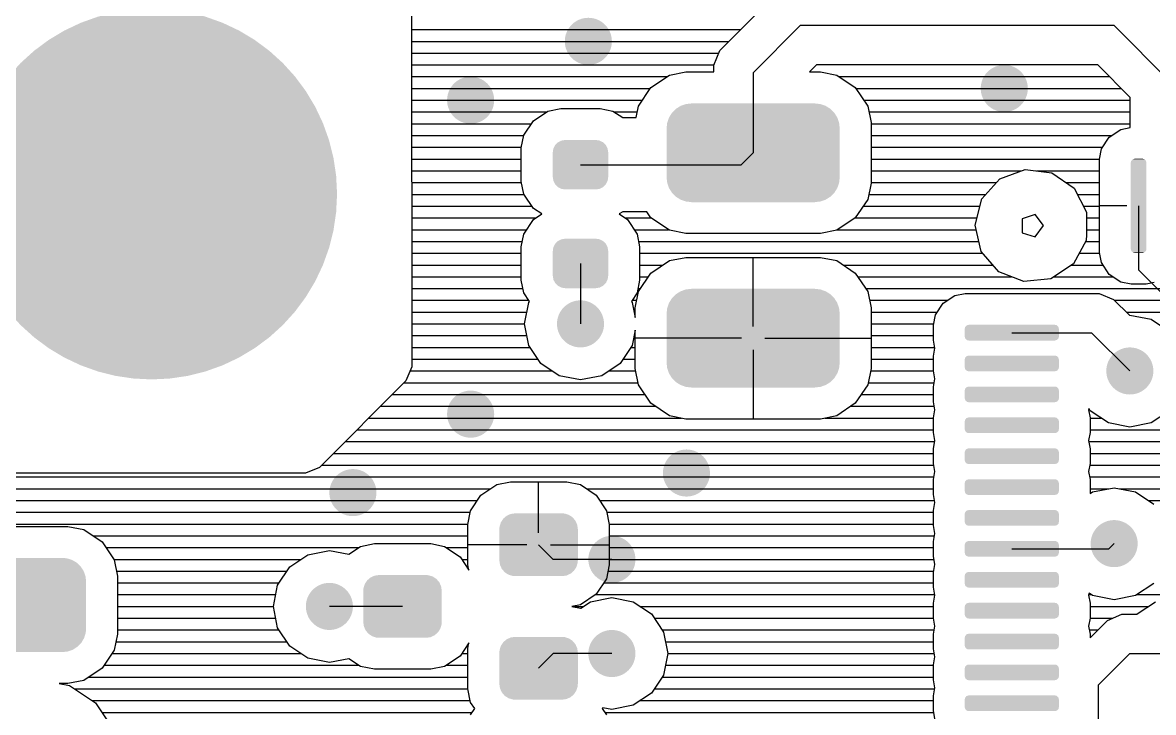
# Model space of a CAD drawing. Extents: x 295 to 953, y 10 to 290.
# Drawn here: x 515.17 to 557.26, y 231.21 to 256.88 of the extents above; entities that cross this region are included whole.
import ezdxf

# ---------------------------------------------------------------- set-up
doc = ezdxf.new("R2010")
doc.units = 0
doc.header["$LTSCALE"] = 5
doc.header["$MEASUREMENT"] = 0
doc.layers.get('0').update_dxf_attribs({"linetype": 'CONTINUOUS', "lineweight": 25})
doc.layers.add('DV-PEI-A6_TOP', color=5, linetype='CONTINUOUS')

msp = doc.modelspace()

# ---------------------------------------------------------------- linework, layer by layer
for points, const_width in [([(516.525, 250.497, 1), (523.424, 250.497, 1)], 6.899), ([(535.789, 256.181, 1), (536.665, 256.181, 1)], 0.876), ([(551.27, 254.428, 1), (552.147, 254.428, 1)], 0.876), ([(531.407, 253.99, 1), (532.284, 253.99, 1)], 0.876), ([(535.497, 245.665, 1), (536.373, 245.665, 1)], 0.876), ([(555.944, 243.913, 1), (556.82, 243.913, 1)], 0.876), ([(531.407, 242.306, 1), (532.284, 242.306, 1)], 0.876), ([(539.44, 240.115, 1), (540.316, 240.115, 1)], 0.876), ([(527.026, 239.385, 1), (527.902, 239.385, 1)], 0.876), ([(555.36, 237.487, 1), (556.236, 237.487, 1)], 0.876), ([(536.665, 236.902, 1), (537.542, 236.902, 1)], 0.876), ([(526.15, 235.15, 1), (527.026, 235.15, 1)], 0.876), ([(536.665, 233.397, 1), (537.542, 233.397, 1)], 0.876)]:
    msp.add_lwpolyline(points, format="xyb", close=True, dxfattribs=dict(const_width=const_width))
for points in [[(539.668, 253.781), (539.857, 253.846), (545.056, 253.781), (544.864, 253.846)], [(539.857, 253.846), (539.868, 253.847), (544.864, 253.846), (544.86, 253.847)], [(539.868, 253.847), (540.062, 253.869), (544.86, 253.847), (544.66, 253.869)], [(540.062, 253.869), (540.062, 253.873), (544.66, 253.869), (544.66, 253.873)], [(539.233, 253.351), (539.339, 253.521), (545.49, 253.351), (545.382, 253.521)], [(539.339, 253.521), (539.344, 253.526), (545.382, 253.521), (545.379, 253.526)], [(539.344, 253.526), (539.486, 253.668), (545.379, 253.526), (545.236, 253.668)], [(539.486, 253.668), (539.492, 253.672), (545.236, 253.668), (545.232, 253.672)], [(539.492, 253.672), (539.661, 253.778), (545.232, 253.672), (545.06, 253.778)], [(539.661, 253.778), (539.668, 253.781), (545.06, 253.778), (545.056, 253.781)], [(539.139, 252.95), (539.162, 253.15), (545.583, 252.95), (545.56, 253.15)], [(539.162, 253.15), (539.164, 253.156), (545.56, 253.15), (545.559, 253.156)], [(539.164, 253.156), (539.229, 253.346), (545.559, 253.156), (545.492, 253.346)], [(539.229, 253.346), (539.233, 253.351), (545.492, 253.346), (545.49, 253.351)], [(539.142, 252.877), (539.139, 252.95), (545.58, 252.877), (545.583, 252.95)], [(539.142, 251.189), (539.142, 252.877), (545.58, 251.189), (545.58, 252.877)], [(534.904, 252.051), (534.922, 252.18), (536.966, 252.051), (536.945, 252.18)], [(534.922, 252.18), (534.929, 252.195), (536.945, 252.18), (536.943, 252.195)], [(534.929, 252.195), (534.985, 252.312), (536.943, 252.195), (536.882, 252.312)], [(534.985, 252.312), (534.997, 252.324), (536.882, 252.312), (536.876, 252.324)], [(534.997, 252.324), (535.087, 252.417), (536.876, 252.324), (536.78, 252.417)], [(535.087, 252.417), (535.104, 252.426), (536.78, 252.417), (536.771, 252.426)], [(535.104, 252.426), (535.216, 252.485), (536.771, 252.426), (536.649, 252.485)], [(535.216, 252.485), (535.243, 252.49), (536.649, 252.485), (536.64, 252.49)], [(535.243, 252.49), (535.36, 252.509), (536.64, 252.49), (536.51, 252.509)], [(534.901, 251.128), (534.901, 252.051), (536.969, 251.128), (536.969, 252.051)], [(556.417, 251.665), (556.431, 251.727), (557.001, 251.665), (556.983, 251.727)], [(556.431, 251.727), (556.445, 251.744), (556.983, 251.727), (556.978, 251.744)], [(556.445, 251.744), (556.485, 251.788), (556.978, 251.744), (556.927, 251.788)], [(556.485, 251.788), (556.516, 251.798), (556.927, 251.788), (556.917, 251.798)], [(556.516, 251.798), (556.563, 251.811), (556.917, 251.798), (556.855, 251.811)], [(556.417, 248.452), (556.417, 251.665), (557.001, 248.452), (557.001, 251.665)], [(534.925, 250.998), (534.904, 251.128), (536.947, 250.998), (536.966, 251.128)], [(534.927, 250.984), (534.925, 250.998), (536.94, 250.984), (536.947, 250.998)], [(534.988, 250.867), (534.927, 250.984), (536.884, 250.867), (536.94, 250.984)], [(534.994, 250.854), (534.988, 250.867), (536.873, 250.854), (536.884, 250.867)], [(535.09, 250.761), (534.994, 250.854), (536.783, 250.761), (536.873, 250.854)], [(539.139, 251.116), (539.142, 251.189), (545.583, 251.116), (545.58, 251.189)], [(539.162, 250.916), (539.139, 251.116), (545.561, 250.916), (545.583, 251.116)], [(539.163, 250.91), (539.162, 250.916), (545.559, 250.91), (545.561, 250.916)], [(539.23, 250.72), (539.163, 250.91), (545.493, 250.72), (545.559, 250.91)], [(535.099, 250.752), (535.09, 250.761), (536.766, 250.752), (536.783, 250.761)], [(535.221, 250.693), (535.099, 250.752), (536.654, 250.693), (536.766, 250.752)], [(535.23, 250.689), (535.221, 250.693), (536.626, 250.689), (536.654, 250.693)], [(535.36, 250.669), (535.23, 250.689), (536.51, 250.669), (536.626, 250.689)], [(539.232, 250.715), (539.23, 250.72), (545.489, 250.715), (545.493, 250.72)], [(539.34, 250.545), (539.232, 250.715), (545.383, 250.545), (545.489, 250.715)], [(539.343, 250.54), (539.34, 250.545), (545.378, 250.54), (545.383, 250.545)], [(539.487, 250.398), (539.343, 250.54), (545.237, 250.398), (545.378, 250.54)], [(539.49, 250.395), (539.487, 250.398), (545.231, 250.395), (545.237, 250.398)], [(539.662, 250.288), (539.49, 250.395), (545.061, 250.288), (545.231, 250.395)], [(539.666, 250.286), (539.662, 250.288), (545.054, 250.286), (545.061, 250.288)], [(539.859, 250.22), (539.666, 250.286), (544.866, 250.22), (545.054, 250.286)], [(539.862, 250.219), (539.859, 250.22), (544.854, 250.219), (544.866, 250.22)], [(540.062, 250.198), (539.862, 250.219), (544.66, 250.198), (544.854, 250.219)], [(540.062, 250.193), (540.062, 250.198), (544.66, 250.193), (544.66, 250.198)], [(535.087, 248.742), (535.104, 248.751), (536.78, 248.742), (536.771, 248.751)], [(535.104, 248.751), (535.216, 248.811), (536.771, 248.751), (536.649, 248.811)], [(535.216, 248.811), (535.243, 248.815), (536.649, 248.811), (536.64, 248.815)], [(535.243, 248.815), (535.36, 248.835), (536.64, 248.815), (536.51, 248.835)], [(534.901, 247.453), (534.901, 248.376), (536.969, 247.453), (536.969, 248.376)], [(534.904, 248.376), (534.922, 248.506), (536.966, 248.376), (536.945, 248.506)], [(534.922, 248.506), (534.929, 248.52), (536.945, 248.506), (536.943, 248.52)], [(534.929, 248.52), (534.985, 248.637), (536.943, 248.52), (536.882, 248.637)], [(534.985, 248.637), (534.997, 248.65), (536.882, 248.637), (536.876, 248.65)], [(534.997, 248.65), (535.087, 248.742), (536.876, 248.65), (536.78, 248.742)], [(556.435, 248.39), (556.417, 248.452), (556.988, 248.39), (557.001, 248.452)], [(556.44, 248.374), (556.435, 248.39), (556.973, 248.374), (556.988, 248.39)], [(556.491, 248.329), (556.44, 248.374), (556.934, 248.329), (556.973, 248.374)], [(556.501, 248.32), (556.491, 248.329), (556.902, 248.32), (556.934, 248.329)], [(556.563, 248.306), (556.501, 248.32), (556.855, 248.306), (556.902, 248.32)], [(534.925, 247.324), (534.904, 247.453), (536.947, 247.324), (536.966, 247.453)], [(534.927, 247.309), (534.925, 247.324), (536.94, 247.309), (536.947, 247.324)], [(534.988, 247.192), (534.927, 247.309), (536.884, 247.192), (536.94, 247.309)], [(534.994, 247.179), (534.988, 247.192), (536.873, 247.179), (536.884, 247.192)], [(535.09, 247.087), (534.994, 247.179), (536.783, 247.087), (536.873, 247.179)], [(535.099, 247.078), (535.09, 247.087), (536.766, 247.078), (536.783, 247.087)], [(535.221, 247.019), (535.099, 247.078), (536.654, 247.019), (536.766, 247.078)], [(535.23, 247.014), (535.221, 247.019), (536.626, 247.014), (536.654, 247.019)], [(535.36, 246.994), (535.23, 247.014), (536.51, 246.994), (536.626, 247.014)], [(539.344, 246.627), (539.486, 246.768), (545.379, 246.627), (545.236, 246.768)], [(539.486, 246.768), (539.492, 246.772), (545.236, 246.768), (545.232, 246.772)], [(539.492, 246.772), (539.661, 246.879), (545.232, 246.772), (545.06, 246.879)], [(539.661, 246.879), (539.668, 246.881), (545.06, 246.879), (545.056, 246.881)], [(539.668, 246.881), (539.857, 246.947), (545.056, 246.881), (544.864, 246.947)], [(539.857, 246.947), (539.868, 246.948), (544.864, 246.947), (544.86, 246.948)], [(539.868, 246.948), (540.062, 246.969), (544.86, 246.948), (544.66, 246.969)], [(540.062, 246.969), (540.062, 246.974), (544.66, 246.969), (544.66, 246.974)], [(539.139, 246.051), (539.162, 246.251), (545.583, 246.051), (545.56, 246.251)], [(539.162, 246.251), (539.164, 246.257), (545.56, 246.251), (545.559, 246.257)], [(539.164, 246.257), (539.229, 246.446), (545.559, 246.257), (545.492, 246.446)], [(539.229, 246.446), (539.233, 246.452), (545.492, 246.446), (545.49, 246.452)], [(539.233, 246.452), (539.339, 246.622), (545.49, 246.452), (545.382, 246.622)], [(539.339, 246.622), (539.344, 246.627), (545.382, 246.622), (545.379, 246.627)], [(539.142, 245.978), (539.139, 246.051), (545.58, 245.978), (545.583, 246.051)], [(539.142, 244.29), (539.142, 245.978), (545.58, 244.29), (545.58, 245.978)], [(550.236, 245.484), (550.25, 245.546), (553.741, 245.484), (553.723, 245.546)], [(550.236, 245.192), (550.236, 245.484), (553.741, 245.192), (553.741, 245.484)], [(550.25, 245.546), (550.265, 245.563), (553.723, 245.546), (553.718, 245.563)], [(550.265, 245.563), (550.304, 245.607), (553.718, 245.563), (553.668, 245.607)], [(550.304, 245.607), (550.335, 245.617), (553.668, 245.607), (553.657, 245.617)], [(550.335, 245.617), (550.382, 245.63), (553.657, 245.617), (553.595, 245.63)], [(550.254, 245.131), (550.236, 245.192), (553.728, 245.131), (553.741, 245.192)], [(550.259, 245.114), (550.254, 245.131), (553.713, 245.114), (553.728, 245.131)], [(550.31, 245.069), (550.259, 245.114), (553.674, 245.069), (553.713, 245.114)], [(550.321, 245.06), (550.31, 245.069), (553.642, 245.06), (553.674, 245.069)], [(550.382, 245.046), (550.321, 245.06), (553.595, 245.046), (553.642, 245.06)], [(539.139, 244.217), (539.142, 244.29), (545.583, 244.217), (545.58, 244.29)], [(539.162, 244.017), (539.139, 244.217), (545.561, 244.017), (545.583, 244.217)], [(550.236, 244.339), (550.25, 244.401), (553.741, 244.339), (553.723, 244.401)], [(550.236, 244.047), (550.236, 244.339), (553.741, 244.047), (553.741, 244.339)], [(550.25, 244.401), (550.265, 244.418), (553.723, 244.401), (553.718, 244.418)], [(550.265, 244.418), (550.304, 244.462), (553.718, 244.418), (553.668, 244.462)], [(550.304, 244.462), (550.335, 244.472), (553.668, 244.462), (553.657, 244.472)], [(550.335, 244.472), (550.382, 244.485), (553.657, 244.472), (553.595, 244.485)], [(539.163, 244.011), (539.162, 244.017), (545.559, 244.011), (545.561, 244.017)], [(539.23, 243.821), (539.163, 244.011), (545.493, 243.821), (545.559, 244.011)], [(539.232, 243.816), (539.23, 243.821), (545.489, 243.816), (545.493, 243.821)], [(539.34, 243.646), (539.232, 243.816), (545.383, 243.646), (545.489, 243.816)], [(550.254, 243.986), (550.236, 244.047), (553.728, 243.986), (553.741, 244.047)], [(550.259, 243.969), (550.254, 243.986), (553.713, 243.969), (553.728, 243.986)], [(550.31, 243.924), (550.259, 243.969), (553.674, 243.924), (553.713, 243.969)], [(550.321, 243.915), (550.31, 243.924), (553.642, 243.915), (553.674, 243.924)], [(550.382, 243.901), (550.321, 243.915), (553.595, 243.901), (553.642, 243.915)], [(539.343, 243.641), (539.34, 243.646), (545.378, 243.641), (545.383, 243.646)], [(539.487, 243.499), (539.343, 243.641), (545.237, 243.499), (545.378, 243.641)], [(539.49, 243.495), (539.487, 243.499), (545.231, 243.495), (545.237, 243.499)], [(539.662, 243.389), (539.49, 243.495), (545.061, 243.389), (545.231, 243.495)], [(539.666, 243.386), (539.662, 243.389), (545.054, 243.386), (545.061, 243.389)], [(539.859, 243.321), (539.666, 243.386), (544.866, 243.321), (545.054, 243.386)], [(539.862, 243.32), (539.859, 243.321), (544.854, 243.32), (544.866, 243.321)], [(540.062, 243.298), (539.862, 243.32), (544.66, 243.298), (544.854, 243.32)], [(540.062, 243.294), (540.062, 243.298), (544.66, 243.294), (544.66, 243.298)], [(550.265, 243.267), (550.304, 243.312), (553.718, 243.267), (553.668, 243.312)], [(550.304, 243.312), (550.335, 243.321), (553.668, 243.312), (553.657, 243.321)], [(550.335, 243.321), (550.382, 243.334), (553.657, 243.321), (553.595, 243.334)], [(550.236, 243.188), (550.25, 243.25), (553.741, 243.188), (553.723, 243.25)], [(550.236, 242.896), (550.236, 243.188), (553.741, 242.896), (553.741, 243.188)], [(550.254, 242.835), (550.236, 242.896), (553.728, 242.835), (553.741, 242.896)], [(550.25, 243.25), (550.265, 243.267), (553.723, 243.25), (553.718, 243.267)], [(550.259, 242.818), (550.254, 242.835), (553.713, 242.818), (553.728, 242.835)], [(550.31, 242.773), (550.259, 242.818), (553.674, 242.773), (553.713, 242.818)], [(550.321, 242.764), (550.31, 242.773), (553.642, 242.764), (553.674, 242.773)], [(550.382, 242.75), (550.321, 242.764), (553.595, 242.75), (553.642, 242.764)], [(550.236, 242.038), (550.25, 242.099), (553.741, 242.038), (553.723, 242.099)], [(550.236, 241.745), (550.236, 242.038), (553.741, 241.745), (553.741, 242.038)], [(550.25, 242.099), (550.265, 242.116), (553.723, 242.099), (553.718, 242.116)], [(550.265, 242.116), (550.304, 242.161), (553.718, 242.116), (553.668, 242.161)], [(550.304, 242.161), (550.335, 242.17), (553.668, 242.161), (553.657, 242.17)], [(550.335, 242.17), (550.382, 242.184), (553.657, 242.17), (553.595, 242.184)], [(550.254, 241.684), (550.236, 241.745), (553.728, 241.684), (553.741, 241.745)], [(550.259, 241.667), (550.254, 241.684), (553.713, 241.667), (553.728, 241.684)], [(550.31, 241.622), (550.259, 241.667), (553.674, 241.622), (553.713, 241.667)], [(550.321, 241.613), (550.31, 241.622), (553.642, 241.613), (553.674, 241.622)], [(550.382, 241.599), (550.321, 241.613), (553.595, 241.599), (553.642, 241.613)], [(550.236, 240.887), (550.25, 240.948), (553.741, 240.887), (553.723, 240.948)], [(550.236, 240.595), (550.236, 240.887), (553.741, 240.595), (553.741, 240.887)], [(550.25, 240.948), (550.265, 240.965), (553.723, 240.948), (553.718, 240.965)], [(550.265, 240.965), (550.304, 241.01), (553.718, 240.965), (553.668, 241.01)], [(550.304, 241.01), (550.335, 241.019), (553.668, 241.01), (553.657, 241.019)], [(550.335, 241.019), (550.382, 241.033), (553.657, 241.019), (553.595, 241.033)], [(550.254, 240.533), (550.236, 240.595), (553.728, 240.533), (553.741, 240.595)], [(550.259, 240.516), (550.254, 240.533), (553.713, 240.516), (553.728, 240.533)], [(550.31, 240.471), (550.259, 240.516), (553.674, 240.471), (553.713, 240.516)], [(550.321, 240.462), (550.31, 240.471), (553.642, 240.462), (553.674, 240.471)], [(550.382, 240.448), (550.321, 240.462), (553.595, 240.448), (553.642, 240.462)], [(550.236, 239.736), (550.25, 239.797), (553.741, 239.736), (553.723, 239.797)], [(550.236, 239.444), (550.236, 239.736), (553.741, 239.444), (553.741, 239.736)], [(550.25, 239.797), (550.265, 239.814), (553.723, 239.797), (553.718, 239.814)], [(550.265, 239.814), (550.304, 239.859), (553.718, 239.814), (553.668, 239.859)], [(550.304, 239.859), (550.335, 239.868), (553.668, 239.859), (553.657, 239.868)], [(550.335, 239.868), (550.382, 239.882), (553.657, 239.868), (553.595, 239.882)], [(550.254, 239.382), (550.236, 239.444), (553.728, 239.382), (553.741, 239.444)], [(550.259, 239.365), (550.254, 239.382), (553.713, 239.365), (553.728, 239.382)], [(550.31, 239.321), (550.259, 239.365), (553.674, 239.321), (553.713, 239.365)], [(550.321, 239.311), (550.31, 239.321), (553.642, 239.311), (553.674, 239.321)], [(550.382, 239.298), (550.321, 239.311), (553.595, 239.298), (553.642, 239.311)], [(550.236, 238.591), (550.25, 238.652), (553.741, 238.591), (553.723, 238.652)], [(550.25, 238.652), (550.265, 238.669), (553.723, 238.652), (553.718, 238.669)], [(550.265, 238.669), (550.304, 238.714), (553.718, 238.669), (553.668, 238.714)], [(550.304, 238.714), (550.335, 238.723), (553.668, 238.714), (553.657, 238.723)], [(550.335, 238.723), (550.382, 238.737), (553.657, 238.723), (553.595, 238.737)], [(532.944, 238.193), (532.97, 238.278), (535.812, 238.193), (535.774, 238.278)], [(532.97, 238.278), (533.013, 238.343), (535.774, 238.278), (535.744, 238.343)], [(533.013, 238.343), (533.06, 238.416), (535.744, 238.343), (535.682, 238.416)], [(533.06, 238.416), (533.122, 238.469), (535.682, 238.416), (535.637, 238.469)], [(533.122, 238.469), (533.185, 238.523), (535.637, 238.469), (535.554, 238.523)], [(533.185, 238.523), (533.265, 238.559), (535.554, 238.523), (535.499, 238.559)], [(533.265, 238.559), (533.336, 238.591), (535.499, 238.559), (535.395, 238.591)], [(533.336, 238.591), (533.449, 238.607), (535.395, 238.591), (535.342, 238.607)], [(533.449, 238.607), (533.499, 238.614), (535.342, 238.607), (535.251, 238.614)], [(550.236, 238.299), (550.236, 238.591), (553.741, 238.299), (553.741, 238.591)], [(550.254, 238.237), (550.236, 238.299), (553.728, 238.237), (553.741, 238.299)], [(550.259, 238.22), (550.254, 238.237), (553.713, 238.22), (553.728, 238.237)], [(532.915, 238.03), (532.922, 238.12), (535.836, 238.03), (535.823, 238.12)], [(532.915, 236.862), (532.915, 238.03), (535.836, 236.862), (535.836, 238.03)], [(532.922, 238.12), (532.944, 238.193), (535.823, 238.12), (535.812, 238.193)], [(550.31, 238.175), (550.259, 238.22), (553.674, 238.175), (553.713, 238.22)], [(550.321, 238.166), (550.31, 238.175), (553.642, 238.166), (553.674, 238.175)], [(550.382, 238.153), (550.321, 238.166), (553.595, 238.153), (553.642, 238.166)], [(550.236, 237.44), (550.25, 237.501), (553.741, 237.44), (553.723, 237.501)], [(550.236, 237.148), (550.236, 237.44), (553.741, 237.148), (553.741, 237.44)], [(550.25, 237.501), (550.265, 237.518), (553.723, 237.501), (553.718, 237.518)], [(550.265, 237.518), (550.304, 237.563), (553.718, 237.518), (553.668, 237.563)], [(550.304, 237.563), (550.335, 237.572), (553.668, 237.563), (553.657, 237.572)], [(550.335, 237.572), (550.382, 237.586), (553.657, 237.572), (553.595, 237.586)], [(550.254, 237.086), (550.236, 237.148), (553.728, 237.086), (553.741, 237.148)], [(550.259, 237.069), (550.254, 237.086), (553.713, 237.069), (553.728, 237.086)], [(550.31, 237.025), (550.259, 237.069), (553.674, 237.025), (553.713, 237.069)], [(550.321, 237.015), (550.31, 237.025), (553.642, 237.015), (553.674, 237.025)], [(550.382, 237.002), (550.321, 237.015), (553.595, 237.002), (553.642, 237.015)], [(514.124, 236.469), (514.204, 236.607), (517.441, 236.469), (517.351, 236.607)], [(514.204, 236.607), (514.235, 236.639), (517.351, 236.607), (517.33, 236.639)], [(514.235, 236.639), (514.344, 236.753), (517.33, 236.639), (517.211, 236.753)], [(514.344, 236.753), (514.383, 236.778), (517.211, 236.753), (517.184, 236.778)], [(514.383, 236.778), (514.513, 236.863), (517.184, 236.778), (517.04, 236.863)], [(514.513, 236.863), (514.561, 236.88), (517.04, 236.863), (517.01, 236.88)], [(514.561, 236.88), (514.703, 236.932), (517.01, 236.88), (516.844, 236.932)], [(514.703, 236.932), (514.776, 236.94), (516.844, 236.932), (516.817, 236.94)], [(514.776, 236.94), (514.904, 236.955), (516.817, 236.94), (516.656, 236.955)], [(532.928, 236.771), (532.915, 236.862), (535.829, 236.771), (535.836, 236.862)], [(532.938, 236.698), (532.928, 236.771), (535.806, 236.698), (535.829, 236.771)], [(532.976, 236.613), (532.938, 236.698), (535.78, 236.613), (535.806, 236.698)], [(533.006, 236.548), (532.976, 236.613), (535.738, 236.548), (535.78, 236.613)], [(533.068, 236.476), (533.006, 236.548), (535.69, 236.476), (535.738, 236.548)], [(514.027, 236.079), (514.042, 236.239), (517.533, 236.079), (517.514, 236.239)], [(514.042, 236.239), (514.055, 236.279), (517.514, 236.239), (517.509, 236.279)], [(514.055, 236.279), (514.102, 236.432), (517.509, 236.279), (517.454, 236.432)], [(514.102, 236.432), (514.124, 236.469), (517.454, 236.432), (517.441, 236.469)], [(527.948, 236.047), (527.995, 236.12), (530.679, 236.047), (530.617, 236.12)], [(527.995, 236.12), (528.057, 236.173), (530.617, 236.12), (530.572, 236.173)], [(528.057, 236.173), (528.12, 236.227), (530.572, 236.173), (530.489, 236.227)], [(528.12, 236.227), (528.2, 236.263), (530.489, 236.227), (530.434, 236.263)], [(528.2, 236.263), (528.271, 236.295), (530.434, 236.263), (530.33, 236.295)], [(528.271, 236.295), (528.384, 236.311), (530.33, 236.295), (530.277, 236.311)], [(528.384, 236.311), (528.434, 236.318), (530.277, 236.311), (530.186, 236.318)], [(533.113, 236.423), (533.068, 236.476), (535.628, 236.423), (535.69, 236.476)], [(533.196, 236.368), (533.113, 236.423), (535.565, 236.368), (535.628, 236.423)], [(533.251, 236.333), (533.196, 236.368), (535.485, 236.333), (535.565, 236.368)], [(533.355, 236.301), (533.251, 236.333), (535.415, 236.301), (535.485, 236.333)], [(533.408, 236.284), (533.355, 236.301), (535.301, 236.284), (535.415, 236.301)], [(533.499, 236.277), (533.408, 236.284), (535.251, 236.277), (535.301, 236.284)], [(550.236, 236.289), (550.25, 236.351), (553.741, 236.289), (553.723, 236.351)], [(550.236, 235.997), (550.236, 236.289), (553.741, 235.997), (553.741, 236.289)], [(550.25, 236.351), (550.265, 236.368), (553.723, 236.351), (553.718, 236.368)], [(550.265, 236.368), (550.304, 236.412), (553.718, 236.368), (553.668, 236.412)], [(550.304, 236.412), (550.335, 236.421), (553.668, 236.412), (553.657, 236.421)], [(550.335, 236.421), (550.382, 236.435), (553.657, 236.421), (553.595, 236.435)], [(514.027, 234.326), (514.027, 236.079), (517.533, 234.326), (517.533, 236.079)], [(527.85, 235.734), (527.857, 235.824), (530.771, 235.734), (530.758, 235.824)], [(527.85, 234.566), (527.85, 235.734), (530.771, 234.566), (530.771, 235.734)], [(527.857, 235.824), (527.879, 235.897), (530.758, 235.824), (530.747, 235.897)], [(527.879, 235.897), (527.905, 235.982), (530.747, 235.897), (530.709, 235.982)], [(527.905, 235.982), (527.948, 236.047), (530.709, 235.982), (530.679, 236.047)], [(550.254, 235.935), (550.236, 235.997), (553.728, 235.935), (553.741, 235.997)], [(550.259, 235.918), (550.254, 235.935), (553.713, 235.918), (553.728, 235.935)], [(550.31, 235.874), (550.259, 235.918), (553.674, 235.874), (553.713, 235.918)], [(550.321, 235.864), (550.31, 235.874), (553.642, 235.864), (553.674, 235.874)], [(550.382, 235.851), (550.321, 235.864), (553.595, 235.851), (553.642, 235.864)], [(550.335, 235.271), (550.382, 235.284), (553.657, 235.271), (553.595, 235.284)], [(550.236, 235.138), (550.25, 235.2), (553.741, 235.138), (553.723, 235.2)], [(550.236, 234.846), (550.236, 235.138), (553.741, 234.846), (553.741, 235.138)], [(550.25, 235.2), (550.265, 235.217), (553.723, 235.2), (553.718, 235.217)], [(550.265, 235.217), (550.304, 235.261), (553.718, 235.217), (553.668, 235.261)], [(550.304, 235.261), (550.335, 235.271), (553.668, 235.261), (553.657, 235.271)], [(527.863, 234.475), (527.85, 234.566), (530.764, 234.475), (530.771, 234.566)], [(527.873, 234.402), (527.863, 234.475), (530.741, 234.402), (530.764, 234.475)], [(550.254, 234.784), (550.236, 234.846), (553.728, 234.784), (553.741, 234.846)], [(550.259, 234.768), (550.254, 234.784), (553.713, 234.768), (553.728, 234.784)], [(550.31, 234.723), (550.259, 234.768), (553.674, 234.723), (553.713, 234.768)], [(550.321, 234.714), (550.31, 234.723), (553.642, 234.714), (553.674, 234.723)], [(550.382, 234.7), (550.321, 234.714), (553.595, 234.7), (553.642, 234.714)], [(514.046, 234.165), (514.027, 234.326), (517.518, 234.165), (517.533, 234.326)], [(514.051, 234.125), (514.046, 234.165), (517.505, 234.125), (517.518, 234.165)], [(514.106, 233.972), (514.051, 234.125), (517.458, 233.972), (517.505, 234.125)], [(527.911, 234.318), (527.873, 234.402), (530.715, 234.318), (530.741, 234.402)], [(527.941, 234.252), (527.911, 234.318), (530.673, 234.252), (530.715, 234.318)], [(528.003, 234.18), (527.941, 234.252), (530.625, 234.18), (530.673, 234.252)], [(528.048, 234.127), (528.003, 234.18), (530.563, 234.127), (530.625, 234.18)], [(528.131, 234.073), (528.048, 234.127), (530.5, 234.073), (530.563, 234.127)], [(528.186, 234.037), (528.131, 234.073), (530.42, 234.037), (530.5, 234.073)], [(528.29, 234.005), (528.186, 234.037), (530.35, 234.005), (530.42, 234.037)], [(533.449, 234.009), (533.499, 234.016), (535.342, 234.009), (535.251, 234.016)], [(550.236, 233.987), (550.25, 234.049), (553.741, 233.987), (553.723, 234.049)], [(550.25, 234.049), (550.265, 234.066), (553.723, 234.049), (553.718, 234.066)], [(550.265, 234.066), (550.304, 234.11), (553.718, 234.066), (553.668, 234.11)], [(550.304, 234.11), (550.335, 234.12), (553.668, 234.11), (553.657, 234.12)], [(550.335, 234.12), (550.382, 234.133), (553.657, 234.12), (553.595, 234.133)], [(514.119, 233.935), (514.106, 233.972), (517.436, 233.935), (517.458, 233.972)], [(514.209, 233.798), (514.119, 233.935), (517.356, 233.798), (517.436, 233.935)], [(514.23, 233.766), (514.209, 233.798), (517.325, 233.766), (517.356, 233.798)], [(514.349, 233.652), (514.23, 233.766), (517.216, 233.652), (517.325, 233.766)], [(514.376, 233.627), (514.349, 233.652), (517.177, 233.627), (517.216, 233.652)], [(514.52, 233.542), (514.376, 233.627), (517.047, 233.542), (517.177, 233.627)], [(528.343, 233.988), (528.29, 234.005), (530.236, 233.988), (530.35, 234.005)], [(528.434, 233.981), (528.343, 233.988), (530.186, 233.981), (530.236, 233.988)], [(532.922, 233.523), (532.944, 233.595), (535.823, 233.523), (535.812, 233.595)], [(532.944, 233.595), (532.97, 233.68), (535.812, 233.595), (535.774, 233.68)], [(532.97, 233.68), (533.013, 233.746), (535.774, 233.68), (535.744, 233.746)], [(533.013, 233.746), (533.06, 233.818), (535.744, 233.746), (535.682, 233.818)], [(533.06, 233.818), (533.122, 233.871), (535.682, 233.818), (535.637, 233.871)], [(533.122, 233.871), (533.185, 233.925), (535.637, 233.871), (535.554, 233.925)], [(533.185, 233.925), (533.265, 233.961), (535.554, 233.925), (535.499, 233.961)], [(533.265, 233.961), (533.336, 233.993), (535.499, 233.961), (535.395, 233.993)], [(533.336, 233.993), (533.449, 234.009), (535.395, 233.993), (535.342, 234.009)], [(550.236, 233.695), (550.236, 233.987), (553.741, 233.695), (553.741, 233.987)], [(550.254, 233.634), (550.236, 233.695), (553.728, 233.634), (553.741, 233.695)], [(550.259, 233.617), (550.254, 233.634), (553.713, 233.617), (553.728, 233.634)], [(550.31, 233.572), (550.259, 233.617), (553.674, 233.572), (553.713, 233.617)], [(514.55, 233.524), (514.52, 233.542), (516.999, 233.524), (517.047, 233.542)], [(514.716, 233.473), (514.55, 233.524), (516.857, 233.473), (516.999, 233.524)], [(514.743, 233.465), (514.716, 233.473), (516.784, 233.465), (516.857, 233.473)], [(514.904, 233.45), (514.743, 233.465), (516.656, 233.45), (516.784, 233.465)], [(532.915, 233.432), (532.922, 233.523), (535.836, 233.432), (535.823, 233.523)], [(532.915, 232.264), (532.915, 233.432), (535.836, 232.264), (535.836, 233.432)], [(550.321, 233.563), (550.31, 233.572), (553.642, 233.563), (553.674, 233.572)], [(550.382, 233.549), (550.321, 233.563), (553.595, 233.549), (553.642, 233.563)], [(550.236, 232.842), (550.25, 232.904), (553.741, 232.842), (553.723, 232.904)], [(550.236, 232.55), (550.236, 232.842), (553.741, 232.55), (553.741, 232.842)], [(550.25, 232.904), (550.265, 232.921), (553.723, 232.904), (553.718, 232.921)], [(550.265, 232.921), (550.304, 232.965), (553.718, 232.921), (553.668, 232.965)], [(550.304, 232.965), (550.335, 232.975), (553.668, 232.965), (553.657, 232.975)], [(550.335, 232.975), (550.382, 232.988), (553.657, 232.975), (553.595, 232.988)], [(550.254, 232.488), (550.236, 232.55), (553.728, 232.488), (553.741, 232.55)], [(550.259, 232.472), (550.254, 232.488), (553.713, 232.472), (553.728, 232.488)], [(550.31, 232.427), (550.259, 232.472), (553.674, 232.427), (553.713, 232.472)], [(550.321, 232.418), (550.31, 232.427), (553.642, 232.418), (553.674, 232.427)], [(550.382, 232.404), (550.321, 232.418), (553.595, 232.404), (553.642, 232.418)], [(532.928, 232.173), (532.915, 232.264), (535.829, 232.173), (535.836, 232.264)], [(532.938, 232.101), (532.928, 232.173), (535.806, 232.101), (535.829, 232.173)], [(532.976, 232.016), (532.938, 232.101), (535.78, 232.016), (535.806, 232.101)], [(533.006, 231.95), (532.976, 232.016), (535.738, 231.95), (535.78, 232.016)], [(533.068, 231.878), (533.006, 231.95), (535.69, 231.878), (535.738, 231.95)], [(533.113, 231.825), (533.068, 231.878), (535.628, 231.825), (535.69, 231.878)], [(533.196, 231.771), (533.113, 231.825), (535.565, 231.771), (535.628, 231.825)], [(533.251, 231.735), (533.196, 231.771), (535.485, 231.735), (535.565, 231.771)], [(533.355, 231.703), (533.251, 231.735), (535.415, 231.703), (535.485, 231.735)], [(533.408, 231.687), (533.355, 231.703), (535.301, 231.687), (535.415, 231.703)], [(533.499, 231.68), (533.408, 231.687), (535.251, 231.68), (535.301, 231.687)], [(550.236, 231.691), (550.25, 231.753), (553.741, 231.691), (553.723, 231.753)], [(550.236, 231.399), (550.236, 231.691), (553.741, 231.399), (553.741, 231.691)], [(550.25, 231.753), (550.265, 231.77), (553.723, 231.753), (553.718, 231.77)], [(550.265, 231.77), (550.304, 231.814), (553.718, 231.77), (553.668, 231.814)], [(550.304, 231.814), (550.335, 231.824), (553.668, 231.814), (553.657, 231.824)], [(550.335, 231.824), (550.382, 231.837), (553.657, 231.824), (553.595, 231.837)], [(550.254, 231.338), (550.236, 231.399), (553.728, 231.338), (553.741, 231.399)], [(550.259, 231.321), (550.254, 231.338), (553.713, 231.321), (553.728, 231.338)], [(550.31, 231.276), (550.259, 231.321), (553.674, 231.276), (553.713, 231.321)], [(550.321, 231.267), (550.31, 231.276), (553.642, 231.267), (553.674, 231.276)], [(550.382, 231.253), (550.321, 231.267), (553.595, 231.253), (553.642, 231.267)]]:
    msp.add_solid(points)
at = {"layer": 'DV-PEI-A6_TOP', "color": 7}
for p, q in [((529.649, 258.068), (529.655, 244.065)), ((541.532, 256.245), (542.875, 257.589)), ((544.114, 256.765), (542.361, 255.013)), ((555.798, 256.765), (544.114, 256.765)), ((557.854, 254.703), (555.798, 256.765)), ((529.649, 256.619), (541.9, 256.619)), ((529.649, 256.181), (541.461, 256.181)), ((541.123, 255.836), (541.532, 256.245)), ((529.649, 255.743), (541.082, 255.743)), ((540.901, 255.299), (541.123, 255.836)), ((529.649, 255.305), (540.901, 255.305)), ((540.901, 255.042), (540.901, 255.299)), ((544.715, 255.305), (544.458, 255.042)), ((555.19, 255.305), (544.715, 255.305)), ((556.394, 254.095), (555.19, 255.305)), ((529.649, 254.867), (539.16, 254.867)), ((538.552, 254.458), (539.242, 254.919)), ((539.242, 254.919), (539.855, 255.042)), ((539.855, 255.042), (540.901, 255.042)), ((542.361, 255.013), (542.361, 252.033)), ((544.458, 255.042), (544.862, 255.042)), ((544.862, 255.042), (545.475, 254.919)), ((545.475, 254.919), (546.164, 254.458)), ((545.557, 254.867), (555.628, 254.867)), ((529.649, 254.428), (538.529, 254.428)), ((538.091, 253.768), (538.552, 254.458)), ((546.164, 254.458), (546.626, 253.768)), ((546.188, 254.428), (556.066, 254.428)), ((529.649, 253.99), (538.237, 253.99)), ((546.48, 253.99), (556.394, 253.99)), ((556.394, 252.974), (556.394, 254.095)), ((529.649, 253.552), (534.667, 253.552)), ((534.182, 253.225), (534.72, 253.587)), ((534.72, 253.587), (535.199, 253.681)), ((535.199, 253.681), (536.665, 253.681)), ((536.665, 253.681), (537.144, 253.587)), ((537.144, 253.587), (537.506, 253.342)), ((537.197, 253.552), (538.05, 253.552)), ((538.009, 253.342), (538.091, 253.768)), ((546.626, 253.768), (546.748, 253.161)), ((546.667, 253.552), (556.394, 253.552)), ((529.655, 253.114), (534.106, 253.114)), ((533.826, 252.687), (534.182, 253.225)), ((537.506, 253.342), (538.009, 253.342)), ((546.748, 253.161), (546.748, 250.906)), ((546.748, 253.114), (556.394, 253.114)), ((556.049, 252.904), (556.394, 252.974)), ((529.655, 252.676), (533.82, 252.676)), ((533.727, 252.214), (533.826, 252.687)), ((546.748, 252.676), (555.698, 252.676)), ((555.325, 252.179), (555.611, 252.617)), ((555.611, 252.617), (556.049, 252.904)), ((529.655, 252.238), (533.733, 252.238)), ((533.727, 250.97), (533.727, 252.214)), ((546.748, 252.238), (555.36, 252.238)), ((555.249, 251.799), (555.325, 252.179)), ((529.655, 251.799), (533.727, 251.799)), ((541.917, 251.589), (542.361, 252.033)), ((546.748, 251.799), (555.249, 251.799)), ((555.249, 248.324), (555.249, 251.799)), ((529.655, 251.361), (533.727, 251.361)), ((535.935, 251.589), (541.917, 251.589)), ((546.748, 251.361), (552.339, 251.361)), ((551.545, 251.063), (552.485, 251.414)), ((552.485, 251.414), (553.478, 251.285)), ((552.906, 251.361), (555.249, 251.361)), ((553.478, 251.285), (554.308, 250.713)), ((529.655, 250.923), (533.738, 250.923)), ((533.826, 250.497), (533.727, 250.97)), ((546.748, 250.906), (546.626, 250.298)), ((546.748, 250.923), (551.416, 250.923)), ((550.873, 250.316), (551.545, 251.063)), ((554.004, 250.923), (555.249, 250.923)), ((529.655, 250.485), (533.832, 250.485)), ((534.182, 249.959), (533.826, 250.497)), ((546.661, 250.485), (551.019, 250.485)), ((554.308, 250.713), (554.77, 249.825)), ((554.425, 250.485), (555.249, 250.485)), ((529.655, 250.047), (534.124, 250.047)), ((546.626, 250.298), (546.164, 249.609)), ((546.456, 250.047), (550.803, 250.047)), ((550.622, 249.34), (550.873, 250.316)), ((554.653, 250.047), (555.249, 250.047)), ((556.271, 250.059), (555.249, 250.059)), ((556.709, 250.059), (556.709, 247.675)), ((529.655, 249.609), (534.27, 249.609)), ((534.492, 249.755), (534.182, 249.959)), ((534.182, 249.544), (534.492, 249.755)), ((537.506, 249.837), (537.372, 249.755)), ((537.372, 249.755), (537.682, 249.544)), ((538.4, 249.837), (537.506, 249.837)), ((537.594, 249.609), (538.558, 249.609)), ((538.552, 249.609), (538.4, 249.837)), ((539.242, 249.147), (538.552, 249.609)), ((546.164, 249.609), (545.475, 249.147)), ((546.158, 249.609), (550.692, 249.609)), ((552.859, 249.737), (552.374, 249.58)), ((553.163, 249.322), (552.859, 249.737)), ((554.77, 249.825), (554.77, 249.001)), ((554.77, 249.609), (555.249, 249.609)), ((529.655, 249.171), (533.931, 249.171)), ((533.826, 249.007), (534.182, 249.544)), ((537.682, 249.544), (538.038, 249.007)), ((537.933, 249.171), (539.212, 249.171)), ((545.504, 249.171), (550.663, 249.171)), ((550.85, 248.364), (550.622, 249.34)), ((552.374, 249.58), (552.374, 249.06)), ((552.859, 248.902), (553.163, 249.322)), ((554.77, 249.171), (555.249, 249.171)), ((533.727, 248.534), (533.826, 249.007)), ((538.038, 249.007), (538.137, 248.534)), ((539.855, 249.025), (539.242, 249.147)), ((544.862, 249.025), (539.855, 249.025)), ((545.475, 249.147), (544.862, 249.025)), ((552.374, 249.06), (552.859, 248.902)), ((554.758, 248.773), (554.279, 247.897)), ((554.764, 248.984), (554.758, 248.773)), ((554.77, 249.001), (554.764, 248.984)), ((529.655, 248.732), (533.768, 248.732)), ((533.727, 247.289), (533.727, 248.534)), ((538.096, 248.732), (550.768, 248.732)), ((538.137, 248.534), (538.137, 247.289)), ((551.51, 247.605), (550.85, 248.364)), ((554.735, 248.732), (555.249, 248.732)), ((555.325, 247.944), (555.249, 248.324)), ((529.655, 248.294), (533.727, 248.294)), ((535.935, 247.915), (535.935, 245.665)), ((538.137, 248.294), (550.914, 248.294)), ((538.552, 247.558), (539.242, 248.02)), ((539.242, 248.02), (539.855, 248.142)), ((539.855, 248.142), (544.862, 248.142)), ((542.361, 245.572), (542.361, 248.142)), ((544.862, 248.142), (545.475, 248.02)), ((545.475, 248.02), (546.164, 247.558)), ((554.495, 248.294), (555.254, 248.294)), ((555.611, 247.506), (555.325, 247.944)), ((529.655, 247.856), (533.727, 247.856)), ((538.091, 246.869), (538.552, 247.558)), ((538.137, 247.856), (538.99, 247.856)), ((545.726, 247.856), (551.294, 247.856)), ((546.164, 247.558), (546.626, 246.869)), ((552.439, 247.237), (551.51, 247.605)), ((554.279, 247.897), (553.438, 247.336)), ((554.215, 247.856), (555.383, 247.856)), ((556.049, 247.214), (555.611, 247.506)), ((556.709, 247.675), (558.135, 246.25)), ((529.655, 247.418), (533.727, 247.418)), ((533.826, 246.816), (533.727, 247.289)), ((538.137, 247.289), (538.038, 246.816)), ((538.137, 247.418), (538.459, 247.418)), ((546.258, 247.418), (551.983, 247.418)), ((553.438, 247.336), (552.439, 247.237)), ((553.554, 247.418), (555.751, 247.418)), ((556.429, 247.138), (556.049, 247.214)), ((556.984, 247.138), (556.429, 247.138)), ((557.282, 247.202), (556.984, 247.138)), ((529.655, 246.98), (533.791, 246.98)), ((534.036, 246.501), (533.826, 246.816)), ((538.038, 246.816), (537.828, 246.501)), ((537.968, 246.261), (538.091, 246.869)), ((538.073, 246.98), (538.161, 246.98)), ((546.556, 246.98), (559.846, 246.98)), ((546.626, 246.869), (546.748, 246.261)), ((549.43, 246.437), (549.868, 246.723)), ((549.868, 246.723), (550.248, 246.799)), ((550.248, 246.799), (555.237, 246.799)), ((555.237, 246.799), (555.774, 246.577)), ((529.655, 246.542), (534.007, 246.542)), ((533.849, 245.665), (534.007, 246.46)), ((534.007, 246.46), (534.036, 246.501)), ((537.828, 246.501), (537.857, 246.46)), ((537.857, 246.542), (538.026, 246.542)), ((537.857, 246.46), (537.968, 245.899)), ((537.968, 245.899), (537.968, 246.261)), ((546.69, 246.542), (549.588, 246.542)), ((546.748, 246.261), (546.748, 244.006)), ((549.144, 245.998), (549.43, 246.437)), ((555.774, 246.577), (556.364, 245.993)), ((555.815, 246.542), (559.572, 246.542)), ((529.655, 246.104), (533.937, 246.104)), ((537.927, 246.104), (537.968, 246.104)), ((546.748, 246.104), (549.208, 246.104)), ((549.068, 245.619), (549.144, 245.998)), ((556.253, 246.104), (559.274, 246.104)), ((556.364, 245.993), (556.382, 245.993)), ((556.382, 245.993), (557.176, 245.835)), ((557.176, 245.835), (557.854, 245.385)), ((529.655, 245.665), (533.849, 245.665)), ((534.007, 244.865), (533.849, 245.665)), ((537.968, 245.426), (537.857, 244.865)), ((537.968, 244.006), (537.968, 245.426)), ((546.748, 245.665), (549.074, 245.665)), ((549.068, 245.064), (549.068, 245.619)), ((529.655, 245.227), (533.937, 245.227)), ((537.927, 245.227), (537.968, 245.227)), ((541.923, 245.134), (537.968, 245.134)), ((542.799, 245.134), (546.748, 245.134)), ((546.748, 245.227), (549.068, 245.227)), ((549.126, 244.766), (549.068, 245.064)), ((551.989, 245.338), (554.951, 245.338)), ((554.951, 245.338), (556.382, 243.913)), ((529.655, 244.789), (534.06, 244.789)), ((534.457, 244.187), (534.007, 244.865)), ((537.857, 244.865), (537.407, 244.187)), ((537.804, 244.789), (537.968, 244.789)), ((542.361, 244.696), (542.361, 242.125)), ((546.748, 244.789), (549.12, 244.789)), ((549.068, 244.468), (549.126, 244.766)), ((529.655, 244.351), (534.352, 244.351)), ((535.135, 243.738), (534.457, 244.187)), ((537.407, 244.187), (536.729, 243.738)), ((537.512, 244.351), (537.968, 244.351)), ((546.748, 244.351), (549.068, 244.351)), ((549.068, 243.913), (549.068, 244.468)), ((529.655, 244.065), (529.439, 243.551)), ((529.585, 243.913), (534.878, 243.913)), ((535.935, 243.58), (535.135, 243.738)), ((536.729, 243.738), (535.935, 243.58)), ((536.987, 243.913), (537.991, 243.913)), ((538.091, 243.399), (537.968, 244.006)), ((546.748, 244.006), (546.626, 243.399)), ((546.725, 243.913), (549.068, 243.913)), ((549.126, 243.615), (549.068, 243.913)), ((529.439, 243.551), (526.214, 240.326)), ((529.363, 243.475), (538.079, 243.475)), ((538.552, 242.709), (538.091, 243.399)), ((546.626, 243.399), (546.164, 242.709)), ((546.638, 243.475), (549.097, 243.475)), ((549.068, 243.317), (549.126, 243.615)), ((549.068, 242.768), (549.068, 243.317)), ((528.925, 243.036), (538.336, 243.036)), ((546.38, 243.036), (549.068, 243.036)), ((528.486, 242.598), (538.722, 242.598)), ((539.242, 242.248), (538.552, 242.709)), ((546.164, 242.709), (545.475, 242.248)), ((545.995, 242.598), (549.097, 242.598)), ((549.126, 242.464), (549.068, 242.768)), ((549.068, 242.166), (549.126, 242.464)), ((554.857, 242.511), (554.846, 242.464)), ((554.846, 242.464), (554.91, 242.166)), ((554.904, 242.435), (554.857, 242.511)), ((555.582, 241.985), (554.904, 242.435)), ((557.854, 242.435), (557.176, 241.985)), ((528.048, 242.16), (539.691, 242.16)), ((539.855, 242.125), (539.242, 242.248)), ((544.862, 242.125), (539.855, 242.125)), ((545.475, 242.248), (544.862, 242.125)), ((545.025, 242.16), (549.068, 242.16)), ((549.068, 241.617), (549.068, 242.166)), ((554.91, 242.166), (554.91, 241.617)), ((554.91, 242.16), (555.325, 242.16)), ((527.61, 241.722), (549.068, 241.722)), ((549.126, 241.319), (549.068, 241.617)), ((554.91, 241.617), (554.846, 241.319)), ((554.91, 241.722), (558.415, 241.722)), ((556.382, 241.827), (555.582, 241.985)), ((557.176, 241.985), (556.382, 241.827)), ((527.172, 241.284), (549.115, 241.284)), ((549.068, 241.015), (549.126, 241.319)), ((554.846, 241.319), (554.91, 241.015)), ((554.857, 241.284), (558.444, 241.284)), ((526.734, 240.846), (549.068, 240.846)), ((549.068, 240.466), (549.068, 241.015)), ((554.91, 241.015), (554.91, 240.466)), ((554.91, 240.846), (558.532, 240.846)), ((526.296, 240.408), (549.079, 240.408)), ((549.126, 240.168), (549.068, 240.466)), ((554.91, 240.466), (554.846, 240.168)), ((554.892, 240.408), (558.789, 240.408)), ((513.537, 239.969), (549.085, 239.969)), ((525.7, 240.115), (513.887, 240.115)), ((526.214, 240.326), (525.7, 240.115)), ((549.068, 239.87), (549.126, 240.168)), ((554.846, 240.168), (554.91, 239.87)), ((554.886, 239.969), (559.192, 239.969)), ((512.999, 239.531), (532.582, 239.531)), ((532.231, 239.292), (532.815, 239.683)), ((532.815, 239.683), (533.324, 239.783)), ((533.324, 239.783), (535.421, 239.783)), ((534.375, 237.884), (534.375, 239.783)), ((535.421, 239.783), (535.935, 239.683)), ((535.935, 239.683), (536.513, 239.292)), ((536.163, 239.531), (549.068, 239.531)), ((549.068, 239.315), (549.068, 239.87)), ((554.91, 239.87), (554.91, 239.35)), ((554.91, 239.531), (555.593, 239.531)), ((554.997, 239.409), (555.798, 239.566)), ((555.798, 239.566), (556.592, 239.409)), ((555.996, 239.531), (560.267, 239.531)), ((512.561, 239.093), (532.097, 239.093)), ((531.846, 238.713), (532.231, 239.292)), ((536.513, 239.292), (536.899, 238.713)), ((536.648, 239.093), (549.109, 239.093)), ((549.126, 239.017), (549.068, 239.315)), ((554.91, 239.35), (554.997, 239.409)), ((556.592, 239.409), (557.27, 238.959)), ((557.071, 239.093), (560.886, 239.093)), ((512.123, 238.655), (531.834, 238.655)), ((531.746, 238.205), (531.846, 238.713)), ((536.899, 238.713), (537.004, 238.205)), ((536.911, 238.655), (549.068, 238.655)), ((549.068, 238.719), (549.126, 239.017)), ((549.068, 238.164), (549.068, 238.719)), ((511.685, 238.217), (531.746, 238.217)), ((514.699, 238.123), (516.855, 238.123)), ((516.855, 238.123), (517.451, 238.007)), ((517.451, 238.007), (518.129, 237.551)), ((531.746, 236.692), (531.746, 238.205)), ((536.998, 238.217), (549.068, 238.217)), ((537.004, 238.205), (537.004, 236.692)), ((549.126, 237.866), (549.068, 238.164)), ((549.068, 237.568), (549.126, 237.866)), ((517.796, 237.779), (531.746, 237.779)), ((518.129, 237.551), (518.578, 236.879)), ((527.312, 237.089), (527.75, 237.381)), ((527.75, 237.381), (528.264, 237.487)), ((528.264, 237.487), (530.362, 237.487)), ((530.362, 237.487), (530.87, 237.381)), ((530.87, 237.381), (531.454, 236.996)), ((533.937, 237.446), (531.746, 237.446)), ((534.918, 236.902), (534.375, 237.446)), ((534.813, 237.446), (537.004, 237.446)), ((537.004, 237.779), (549.109, 237.779)), ((549.068, 237.019), (549.068, 237.568)), ((555.605, 237.294), (555.798, 237.487)), ((518.269, 237.341), (527.686, 237.341)), ((525.11, 236.622), (525.787, 237.072)), ((525.787, 237.072), (526.588, 237.23)), ((526.588, 237.23), (527.312, 237.089)), ((530.94, 237.341), (531.746, 237.341)), ((531.454, 236.996), (531.781, 236.505)), ((537.004, 237.341), (549.068, 237.341)), ((549.126, 236.715), (549.068, 237.019)), ((551.989, 237.294), (555.605, 237.294)), ((518.567, 236.902), (525.53, 236.902)), ((518.578, 236.879), (518.701, 236.277)), ((524.66, 235.944), (525.11, 236.622)), ((531.518, 236.902), (531.746, 236.902)), ((531.781, 236.505), (531.746, 236.692)), ((537.103, 236.902), (534.918, 236.902)), ((537.004, 236.692), (536.899, 236.178)), ((537.004, 236.902), (549.091, 236.902)), ((549.068, 236.418), (549.126, 236.715)), ((518.66, 236.464), (525.005, 236.464)), ((518.701, 236.277), (518.701, 234.122)), ((536.899, 236.178), (536.513, 235.6)), ((536.957, 236.464), (549.074, 236.464)), ((549.068, 235.868), (549.068, 236.418)), ((518.701, 236.026), (524.712, 236.026)), ((524.502, 235.15), (524.66, 235.944)), ((536.794, 236.026), (549.068, 236.026)), ((549.126, 235.57), (549.068, 235.868)), ((557.27, 236.009), (556.592, 235.559)), ((518.701, 235.588), (524.59, 235.588)), ((536.513, 235.6), (535.935, 235.214)), ((535.941, 235.08), (536.303, 235.319)), ((536.303, 235.319), (537.103, 235.477)), ((536.49, 235.588), (549.12, 235.588)), ((537.103, 235.477), (537.898, 235.319)), ((537.898, 235.319), (538.576, 234.869)), ((549.068, 235.267), (549.126, 235.57)), ((554.863, 235.646), (554.846, 235.57)), ((554.846, 235.57), (554.91, 235.267)), ((554.851, 235.588), (554.957, 235.588)), ((554.997, 235.559), (554.863, 235.646)), ((555.798, 235.401), (554.997, 235.559)), ((556.592, 235.559), (555.798, 235.401)), ((556.633, 235.588), (578.289, 235.588)), ((556.657, 234.869), (557.334, 235.319)), ((518.701, 235.15), (524.502, 235.15)), ((524.66, 234.349), (524.502, 235.15)), ((529.31, 235.15), (526.588, 235.15)), ((535.935, 235.214), (535.608, 235.15)), ((535.608, 235.15), (536.046, 235.15)), ((535.608, 235.15), (535.935, 235.08)), ((535.935, 235.08), (535.941, 235.08)), ((538.155, 235.15), (549.068, 235.15)), ((538.576, 234.869), (539.025, 234.192)), ((549.068, 234.717), (549.068, 235.267)), ((554.91, 235.267), (554.91, 234.717)), ((554.91, 235.15), (557.077, 235.15)), ((555.552, 234.63), (556.09, 234.858)), ((556.09, 234.858), (556.651, 234.858)), ((556.651, 234.858), (556.657, 234.869)), ((518.701, 234.712), (524.59, 234.712)), ((538.681, 234.712), (549.068, 234.712)), ((549.126, 234.42), (549.068, 234.717)), ((554.91, 234.717), (554.846, 234.42)), ((554.904, 234.712), (555.733, 234.712)), ((555.143, 234.221), (555.552, 234.63)), ((518.701, 234.122), (518.578, 233.526)), ((518.701, 234.273), (524.712, 234.273)), ((525.11, 233.672), (524.66, 234.349)), ((538.973, 234.273), (549.097, 234.273)), ((539.025, 234.192), (539.183, 233.397)), ((549.068, 234.122), (549.126, 234.42)), ((549.068, 233.567), (549.068, 234.122)), ((554.846, 234.42), (554.91, 234.122)), ((554.875, 234.273), (555.19, 234.273)), ((554.91, 233.987), (555.143, 234.221)), ((554.91, 234.122), (554.91, 233.987)), ((518.643, 233.835), (525.005, 233.835)), ((525.787, 233.222), (525.11, 233.672)), ((531.781, 233.789), (531.454, 233.298)), ((531.746, 233.602), (531.781, 233.789)), ((531.746, 232.089), (531.746, 233.602)), ((539.095, 233.835), (549.068, 233.835)), ((518.578, 233.526), (518.129, 232.854)), ((518.491, 233.397), (525.53, 233.397)), ((526.588, 233.064), (525.787, 233.222)), ((527.312, 233.204), (526.588, 233.064)), ((527.75, 232.912), (527.312, 233.204)), ((531.454, 233.298), (530.87, 232.912)), ((531.518, 233.397), (531.746, 233.397)), ((534.918, 233.397), (534.375, 232.848)), ((537.103, 233.397), (534.918, 233.397)), ((539.183, 233.397), (539.025, 232.597)), ((539.183, 233.397), (549.097, 233.397)), ((549.126, 233.269), (549.068, 233.567)), ((549.068, 232.971), (549.126, 233.269)), ((555.214, 232.229), (556.382, 233.397)), ((556.382, 233.397), (558.135, 233.397)), ((518.129, 232.854), (517.451, 232.398)), ((518.199, 232.959), (527.686, 232.959)), ((528.264, 232.813), (527.75, 232.912)), ((530.362, 232.813), (528.264, 232.813)), ((530.87, 232.912), (530.362, 232.813)), ((530.94, 232.959), (531.746, 232.959)), ((539.095, 232.959), (549.068, 232.959)), ((549.068, 232.416), (549.068, 232.971)), ((517.451, 232.398), (516.855, 232.281)), ((517.626, 232.521), (531.746, 232.521)), ((539.025, 232.597), (538.576, 231.919)), ((538.973, 232.521), (549.068, 232.521)), ((549.126, 232.118), (549.068, 232.416)), ((516.855, 232.281), (516.528, 232.281)), ((516.528, 232.281), (516.919, 232.205)), ((516.919, 232.205), (517.883, 231.557)), ((517.1, 232.083), (531.746, 232.083)), ((531.846, 231.58), (531.746, 232.089)), ((538.576, 231.919), (537.898, 231.469)), ((538.681, 232.083), (549.115, 232.083)), ((549.068, 231.82), (549.126, 232.118)), ((555.214, 229.308), (555.214, 232.229)), ((517.76, 231.645), (531.834, 231.645)), ((517.883, 231.557), (518.526, 230.593)), ((531.997, 231.352), (531.846, 231.58)), ((538.155, 231.645), (549.068, 231.645)), ((549.068, 231.271), (549.068, 231.82)), ((518.123, 231.206), (531.898, 231.206)), ((531.846, 231.119), (531.997, 231.352)), ((536.765, 231.376), (536.747, 231.352)), ((536.747, 231.352), (536.899, 231.119)), ((537.103, 231.312), (536.765, 231.376)), ((536.846, 231.206), (549.079, 231.206)), ((537.898, 231.469), (537.103, 231.312)), ((549.126, 230.967), (549.068, 231.271))]:
    msp.add_line(p, q, dxfattribs=at)

doc.saveas('drawing.dxf')
